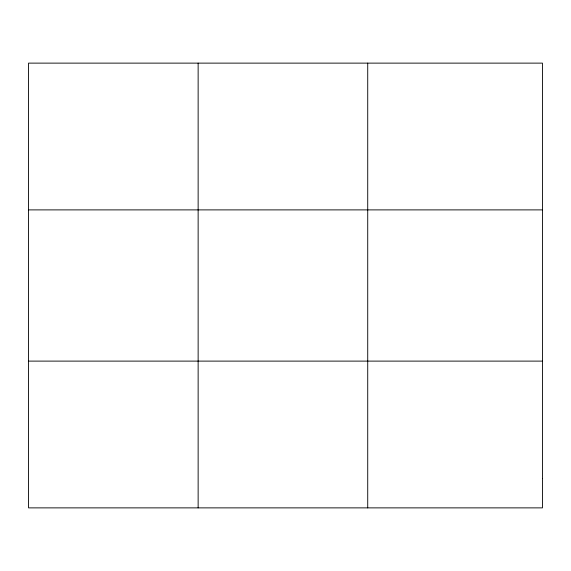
<?xml version="1.0" encoding="UTF-8"?>
<svg xmlns="http://www.w3.org/2000/svg" width="571" height="571" viewBox="0 0 571 571"><rect width="100%" height="100%" fill="white"/><g stroke="black" fill="none" stroke-linecap="round" stroke-linejoin="round"><path stroke-width="0.86" d="M198.137 63.124L198.137 507.876M367.724 63.124L367.724 507.876M28.55 209.892L542.45 209.892M28.55 361.108L542.45 361.108M542.45 478.519L542.45 507.876L28.55 507.876L28.55 63.124L542.45 63.124L542.45 478.519"/></g></svg>
